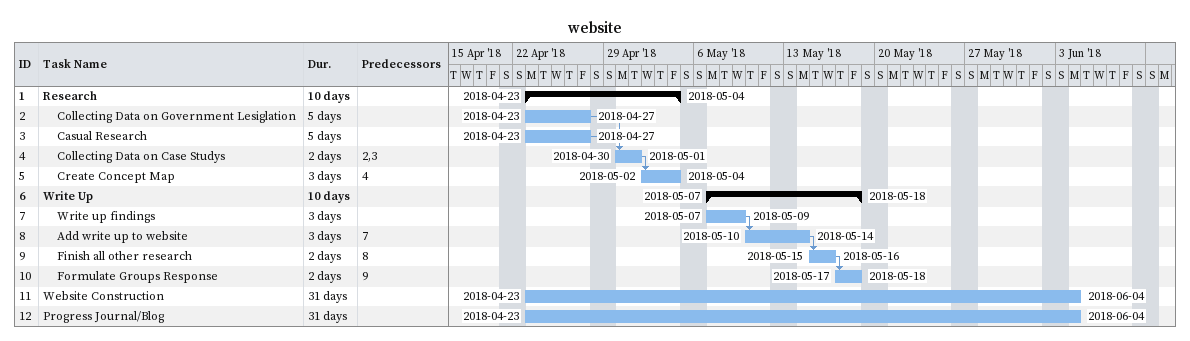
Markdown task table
website

| ID | Level | Task | Duration | Start | Finish | Predecessors |
|---|---|---|---|---|---|---|
| 1 | 1 | **Research** | 10d | 2018-04-23 | 2018-05-04 |  |
| 2 | 2 | Collecting Data on Government Lesiglation | 5d | 2018-04-23 | 2018-04-27 |  |
| 3 | 2 | Casual Research | 5d | 2018-04-23 | 2018-04-27 |  |
| 4 | 2 | Collecting Data on Case Studys | 2d | 2018-04-30 | 2018-05-01 | 2, 3 |
| 5 | 2 | Create Concept Map | 3d | 2018-05-02 | 2018-05-04 | 4 |
| 6 | 1 | **Write Up** | 10d | 2018-05-07 | 2018-05-18 |  |
| 7 | 2 | Write up findings | 3d | 2018-05-07 | 2018-05-09 |  |
| 8 | 2 | Add write up to website | 3d | 2018-05-10 | 2018-05-14 | 7 |
| 9 | 2 | Finish all other research | 2d | 2018-05-15 | 2018-05-16 | 8 |
| 10 | 2 | Formulate Groups Response | 2d | 2018-05-17 | 2018-05-18 | 9 |
| 11 | 1 | Website Construction | 31d | 2018-04-23 | 2018-06-04 |  |
| 12 | 1 | Progress Journal/Blog | 31d | 2018-04-23 | 2018-06-04 |  |
